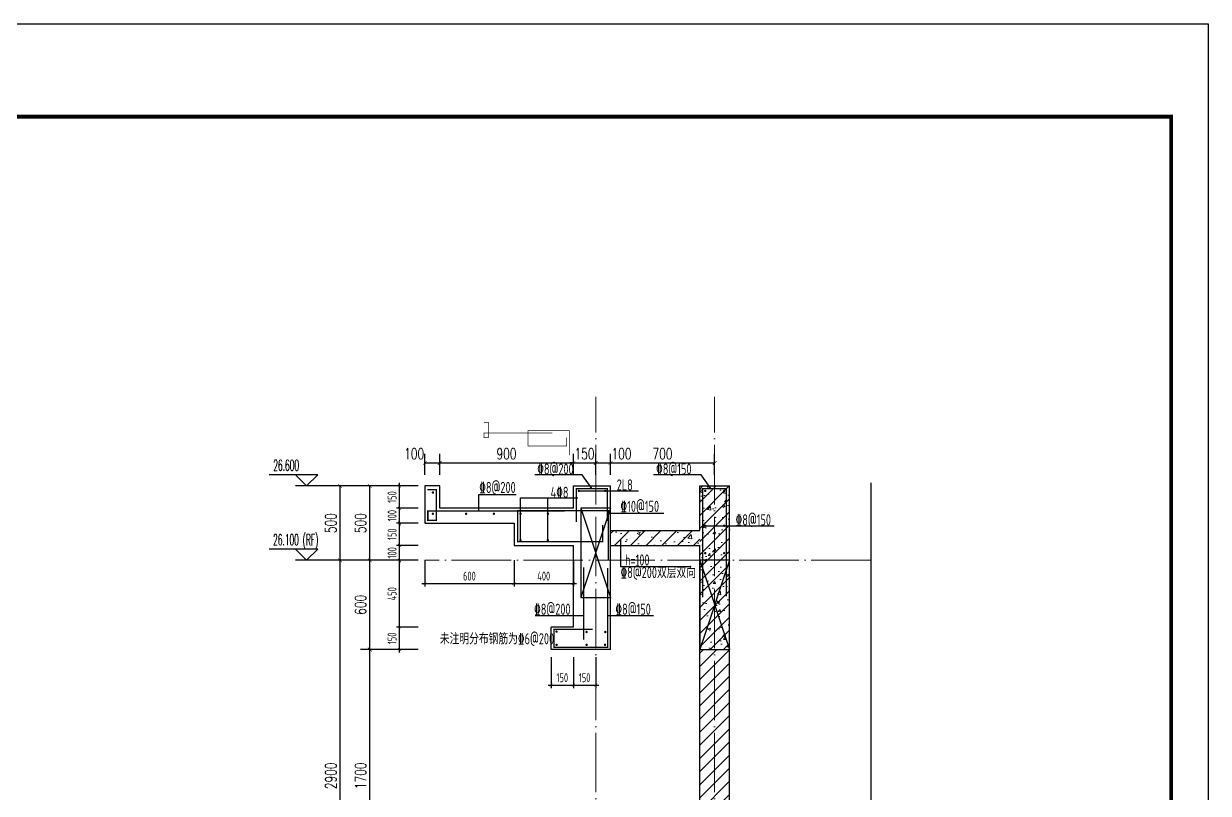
# Model space of a CAD drawing. Extents: x -668857 to 154266, y -275694 to 291306.
# Drawn here: x 29937 to 37907, y 162032 to 167207 of the extents above; entities that cross this region are included whole.
import ezdxf

# ---------------------------------------------------------------- set-up
doc = ezdxf.new("R2010")
doc.units = 0
doc.header["$LTSCALE"] = 1000
doc.linetypes.add('DOTE', pattern=[2.42, 2, -0.2, 0.02, -0.2])
doc.layers.get('0').update_dxf_attribs({"linetype": 'CONTINUOUS'})
doc.layers.get('DEFPOINTS').update_dxf_attribs({"linetype": 'CONTINUOUS'})
for name, color, linetype in [('DIM', 2, 'CONTINUOUS'), ('DIM_ELEV', 3, 'CONTINUOUS'), ('DIM_SYMB', 3, 'CONTINUOUS'), ('PUB_DIM', 3, 'CONTINUOUS'), ('PUB_TEXT', 2, 'CONTINUOUS'), ('REIN', 6, 'CONTINUOUS'), ('S-大样-砼线', 7, 'CONTINUOUS'), ('S-引出线', 40, 'CONTINUOUS'), ('TEXT', 2, 'CONTINUOUS'), ('WALL', 5, 'CONTINUOUS'), ('yichutu', 7, 'CONTINUOUS')]:
    doc.layers.add(name, color=color, linetype=linetype)
for name, color, linetype, lineweight in [('DOTE', 19, 'DOTE', 9), ('PUB_HATCH', 8, 'CONTINUOUS', 9), ('图框', 9, 'CONTINUOUS', 18)]:
    doc.layers.add(name, color=color, linetype=linetype, lineweight=lineweight)
doc.styles.add('_TCH_DIM', font='SIMPLEX.shx', dxfattribs={"width": 0.7, "bigfont": 'GBCBIG.shx'})
doc.styles.add('_TCH_DIM_T3', font='SIMPLEX', dxfattribs={"width": 0.705882, "bigfont": 'GBCBIG'})
doc.styles.add('TSSD_DIMENSION', font='Tssdeng.shx', dxfattribs={"width": 0.7, "bigfont": 'tssdchn.shx'})
doc.styles.add('TSSD_REIN', font='tssdeng.shx', dxfattribs={"width": 0.7, "height": 300, "bigfont": 'tssdchn.shx'})
doc.styles.add('w', font='tssdeng.shx', dxfattribs={"width": 0.8, "bigfont": 'tssdchn.shx'})
doc.dimstyles.new('_TCH_ARCH&&25', dxfattribs={"dimtxt": 74.375, "dimasz": 25, "dimexe": 62.5, "dimexo": 75, "dimgap": 25, "dimtad": 1, "dimdec": 0, "dimzin": 0, "dimdsep": 46, "dimtxsty": '_TCH_DIM_T3', "dimblk": 'ARCHTICK', "dimcen": 0.09, "dimclrt": 7, "dimazin": 0, "dimtfac": 1, "dimtdec": 0, "dimtix": 1, "dimtmove": 2, "dimatfit": 3, "dimldrblk": 'ARCHTICK', "dimfxl": 0, "dimtolj": 1, "dimtzin": 0, "dimarcsym": 0})
doc.dimstyles.new('TSSD_20_20', dxfattribs={"dimtxt": 60, "dimasz": 20, "dimexe": 20, "dimexo": 50, "dimgap": 20, "dimtad": 1, "dimdec": 0, "dimzin": 0, "dimdsep": 46, "dimtxsty": 'TSSD_DIMENSION', "dimblk": 'ARCHTICK', "dimblk1": 'ARCHTICK', "dimblk2": 'ARCHTICK', "dimcen": 0, "dimdle": 20, "dimclrt": 7, "dimadec": 0, "dimazin": 0, "dimtfac": 1, "dimtdec": 0, "dimtix": 1, "dimtmove": 2, "dimatfit": 3, "dimfxl": 0, "dimtolj": 1, "dimtzin": 0, "dimarcsym": 0})
pattern_1 = [(45, (-562273.49, 314642.066), (-44.194174, 44.194174), []), (50, (-562273.49, 314642.07), (179.315046, -15.688034), [18.75, -206.25]), (355, (-562273.49, 314642.07), (-34.687833, 188.048033), [15, -165]), (100.4514, (-562258.55, 314640.76), (144.627345, 172.359886), [15.93505, -175.28553]), (46.1842, (-562273.49, 314692.07), (266.81026, -41.37975), [28.125, -309.375]), (96.6356, (-562251.25, 314688.62), (233.66568, 243.52947), [23.90257, -262.92825]), (351.1842, (-562273.5, 314692.07), (233.66549, 243.52965), [22.5, -247.5]), (21, (-562248.49, 314679.57), (149.226763, -100.654723), [18.75, -206.25]), (326, (-562248.49, 314679.57), (60.828833, 181.28751), [15, -165]), (71.4514, (-562236.05, 314671.18), (210.055657, 80.632624), [15.93505, -175.28553]), (37.5, (-562273.49, 314642.066), (3.039964, 83.2234635), [0, -163, 0, -167.5, 0, -165.625]), (7.5, (-562273.49, 314642.07), (65.767384, 98.602928), [0, -95.5, 0, -159.25, 0, -63.125]), (327.5, (-562329.24, 314642.066), (133.455609, -5.638718), [0, -62.5, 0, -195, 0, -258.75]), (317.5, (-562354.24, 314642.07), (145.796542, 25.026246), [0, -81.25, 0, -129.5, 0, -183.75])]

# ---------------------------------------------------------------- blocks, each defined once
blk = doc.blocks.new('GFDDDDRG')
at = {"layer": '图框'}
blk.add_lwpolyline([(923310, -107437), (923310, -159999), (893610, -159999), (893610, -107437)], close=True, dxfattribs=at)
blk.add_lwpolyline([(923310, -107437), (923310, -159999), (893610, -159999), (893610, -107437)], close=True, dxfattribs=at)
at = {"layer": '图框', "const_width": 50}
blk.add_lwpolyline([(894110, -159499), (922810, -159499), (922810, -108687), (894110, -108687)], close=True, dxfattribs=at)
blk = doc.blocks.new('yct-1051-594-26275-14850-25-1002.0')
at = {"layer": 'yichutu', "color": 7}
blk.add_lwpolyline([(0, 0), (0, 14850), (26275, 14850), (26275, 0)], close=True, dxfattribs=at)
blk = doc.blocks.new('_ArchTick')
at = {"color": 0, "linetype": 'ByBlock', "const_width": 0.15}
blk.add_lwpolyline([(-0.5, -0.5), (0.5, 0.5)], dxfattribs=at)
blk = doc.blocks.new('*D2536')
at = {"layer": 'DEFPOINTS', "color": 0}
for p in [(33485.7, 162998.1), (33635.7, 162998.1), (33635.7, 162759.2)]:
    blk.add_point(p, dxfattribs=at)
at = {"layer": 'DIM', "color": 0, "lineweight": -2}
for p, q in [((33485.7, 162948.1), (33485.7, 162739.2)), ((33635.7, 162948.1), (33635.7, 162739.2)), ((33465.7, 162759.2), (33655.7, 162759.2))]:
    blk.add_line(p, q, dxfattribs=at)
at = {"layer": 'DIM', "color": 0, "lineweight": -2, "xscale": 20, "yscale": 20, "zscale": 20, "rotation": 180}
blk.add_blockref('_ArchTick', (33485.7, 162759.2), dxfattribs=at)
at = {"layer": 'DIM', "color": 0, "lineweight": -2, "xscale": 20, "yscale": 20, "zscale": 20}
blk.add_blockref('_ArchTick', (33635.7, 162759.2), dxfattribs=at)
at = {"layer": 'DIM', "color": 7, "insert": (33560.7, 162809.2), "char_height": 60, "attachment_point": 5, "style": 'TSSD_DIMENSION'}
blk.add_mtext('\\A1;150', dxfattribs=at)
blk = doc.blocks.new('*D2537')
at = {"layer": 'DEFPOINTS', "color": 0}
for p in [(33635.7, 162998.1), (33785.7, 162998.1), (33785.7, 162759.2)]:
    blk.add_point(p, dxfattribs=at)
at = {"layer": 'DIM', "color": 0, "lineweight": -2}
for p, q in [((33635.7, 162948.1), (33635.7, 162739.2)), ((33785.7, 162948.1), (33785.7, 162739.2)), ((33615.7, 162759.2), (33805.7, 162759.2))]:
    blk.add_line(p, q, dxfattribs=at)
at = {"layer": 'DIM', "color": 0, "lineweight": -2, "xscale": 20, "yscale": 20, "zscale": 20, "rotation": 180}
blk.add_blockref('_ArchTick', (33635.7, 162759.2), dxfattribs=at)
at = {"layer": 'DIM', "color": 0, "lineweight": -2, "xscale": 20, "yscale": 20, "zscale": 20}
blk.add_blockref('_ArchTick', (33785.7, 162759.2), dxfattribs=at)
at = {"layer": 'DIM', "color": 7, "insert": (33710.7, 162809.2), "char_height": 60, "attachment_point": 5, "style": 'TSSD_DIMENSION'}
blk.add_mtext('\\A1;150', dxfattribs=at)
blk = doc.blocks.new('*D2538')
at = {"layer": 'DEFPOINTS', "color": 0}
for p in [(32635.7, 163649), (33235.7, 163649), (33235.7, 163442.6)]:
    blk.add_point(p, dxfattribs=at)
at = {"layer": 'DIM', "color": 0, "lineweight": -2}
for p, q in [((32635.7, 163599), (32635.7, 163422.6)), ((33235.7, 163599), (33235.7, 163422.6)), ((32615.7, 163442.6), (33255.7, 163442.6))]:
    blk.add_line(p, q, dxfattribs=at)
at = {"layer": 'DIM', "color": 0, "lineweight": -2, "xscale": 20, "yscale": 20, "zscale": 20, "rotation": 180}
blk.add_blockref('_ArchTick', (32635.7, 163442.6), dxfattribs=at)
at = {"layer": 'DIM', "color": 0, "lineweight": -2, "xscale": 20, "yscale": 20, "zscale": 20}
blk.add_blockref('_ArchTick', (33235.7, 163442.6), dxfattribs=at)
at = {"layer": 'DIM', "color": 7, "insert": (32935.7, 163492.6), "char_height": 60, "attachment_point": 5, "style": 'TSSD_DIMENSION'}
blk.add_mtext('\\A1;600', dxfattribs=at)
blk = doc.blocks.new('*D2539')
at = {"layer": 'DEFPOINTS', "color": 0}
for p in [(33235.7, 163649), (33635.7, 163649), (33635.7, 163442.6)]:
    blk.add_point(p, dxfattribs=at)
at = {"layer": 'DIM', "color": 0, "lineweight": -2}
for p, q in [((33235.7, 163599), (33235.7, 163422.6)), ((33635.7, 163599), (33635.7, 163422.6)), ((33215.7, 163442.6), (33655.7, 163442.6))]:
    blk.add_line(p, q, dxfattribs=at)
at = {"layer": 'DIM', "color": 0, "lineweight": -2, "xscale": 20, "yscale": 20, "zscale": 20, "rotation": 180}
blk.add_blockref('_ArchTick', (33235.7, 163442.6), dxfattribs=at)
at = {"layer": 'DIM', "color": 0, "lineweight": -2, "xscale": 20, "yscale": 20, "zscale": 20}
blk.add_blockref('_ArchTick', (33635.7, 163442.6), dxfattribs=at)
at = {"layer": 'DIM', "color": 7, "insert": (33435.7, 163492.6), "char_height": 60, "attachment_point": 5, "style": 'TSSD_DIMENSION'}
blk.add_mtext('\\A1;400', dxfattribs=at)
blk = doc.blocks.new('*D3068')
at = {"layer": 'DEFPOINTS', "color": 0}
for p in [(32735.7, 164253.2), (32635.7, 164099), (32735.7, 164099)]:
    blk.add_point(p, dxfattribs=at)
at = {"layer": 'PUB_DIM', "color": 0, "lineweight": -2}
for p, q in [((32635.7, 164174), (32635.7, 164315.7)), ((32735.7, 164174), (32735.7, 164315.7)), ((32635.7, 164253.2), (32735.7, 164253.2))]:
    blk.add_line(p, q, dxfattribs=at)
at = {"layer": 'PUB_DIM', "color": 0, "lineweight": -2, "xscale": 25, "yscale": 25, "zscale": 25, "rotation": 180}
blk.add_blockref('_ArchTick', (32635.7, 164253.2), dxfattribs=at)
at = {"layer": 'PUB_DIM', "color": 0, "lineweight": -2, "xscale": 25, "yscale": 25, "zscale": 25}
blk.add_blockref('_ArchTick', (32735.7, 164253.2), dxfattribs=at)
at = {"layer": 'PUB_DIM', "color": 7, "insert": (32563.3, 164315.4), "char_height": 74.38, "attachment_point": 5, "style": '_TCH_DIM_T3'}
blk.add_mtext('\\A1;100', dxfattribs=at)
blk = doc.blocks.new('*D3069')
at = {"layer": 'DEFPOINTS', "color": 0}
for p in [(33635.7, 164253.2), (32735.7, 164099), (33635.7, 164099)]:
    blk.add_point(p, dxfattribs=at)
at = {"layer": 'PUB_DIM', "color": 0, "lineweight": -2}
for p, q in [((32735.7, 164174), (32735.7, 164315.7)), ((33635.7, 164174), (33635.7, 164315.7)), ((32735.7, 164253.2), (33635.7, 164253.2))]:
    blk.add_line(p, q, dxfattribs=at)
at = {"layer": 'PUB_DIM', "color": 0, "lineweight": -2, "xscale": 25, "yscale": 25, "zscale": 25, "rotation": 180}
blk.add_blockref('_ArchTick', (32735.7, 164253.2), dxfattribs=at)
at = {"layer": 'PUB_DIM', "color": 0, "lineweight": -2, "xscale": 25, "yscale": 25, "zscale": 25}
blk.add_blockref('_ArchTick', (33635.7, 164253.2), dxfattribs=at)
at = {"layer": 'PUB_DIM', "color": 7, "insert": (33185.7, 164315.4), "char_height": 74.38, "attachment_point": 5, "style": '_TCH_DIM_T3'}
blk.add_mtext('\\A1;900', dxfattribs=at)
blk = doc.blocks.new('*D3070')
at = {"layer": 'DEFPOINTS', "color": 0}
for p in [(33785.7, 164253.2), (33635.7, 164099), (33785.7, 164099)]:
    blk.add_point(p, dxfattribs=at)
at = {"layer": 'PUB_DIM', "color": 0, "lineweight": -2}
for p, q in [((33635.7, 164174), (33635.7, 164315.7)), ((33785.7, 164174), (33785.7, 164315.7)), ((33635.7, 164253.2), (33610.7, 164253.2)), ((33635.7, 164253.2), (33785.7, 164253.2)), ((33785.7, 164253.2), (33810.7, 164253.2))]:
    blk.add_line(p, q, dxfattribs=at)
at = {"layer": 'PUB_DIM', "color": 0, "lineweight": -2, "xscale": 25, "yscale": 25, "zscale": 25}
blk.add_blockref('_ArchTick', (33635.7, 164253.2), dxfattribs=at)
at = {"layer": 'PUB_DIM', "color": 0, "lineweight": -2, "xscale": 25, "yscale": 25, "zscale": 25, "rotation": 180}
blk.add_blockref('_ArchTick', (33785.7, 164253.2), dxfattribs=at)
at = {"layer": 'PUB_DIM', "color": 7, "insert": (33710.7, 164315.4), "char_height": 74.38, "attachment_point": 5, "style": '_TCH_DIM_T3'}
blk.add_mtext('\\A1;150', dxfattribs=at)
blk = doc.blocks.new('*D3071')
at = {"layer": 'DEFPOINTS', "color": 0}
for p in [(33885.7, 164253.2), (33785.7, 164099), (33885.7, 164099)]:
    blk.add_point(p, dxfattribs=at)
at = {"layer": 'PUB_DIM', "color": 0, "lineweight": -2}
for p, q in [((33785.7, 164174), (33785.7, 164315.7)), ((33885.7, 164174), (33885.7, 164315.7)), ((33785.7, 164253.2), (33885.7, 164253.2))]:
    blk.add_line(p, q, dxfattribs=at)
at = {"layer": 'PUB_DIM', "color": 0, "lineweight": -2, "xscale": 25, "yscale": 25, "zscale": 25, "rotation": 180}
blk.add_blockref('_ArchTick', (33785.7, 164253.2), dxfattribs=at)
at = {"layer": 'PUB_DIM', "color": 0, "lineweight": -2, "xscale": 25, "yscale": 25, "zscale": 25}
blk.add_blockref('_ArchTick', (33885.7, 164253.2), dxfattribs=at)
at = {"layer": 'PUB_DIM', "color": 7, "insert": (33958.1, 164315.4), "char_height": 74.38, "attachment_point": 5, "style": '_TCH_DIM_T3'}
blk.add_mtext('\\A1;100', dxfattribs=at)
blk = doc.blocks.new('*D3072')
at = {"layer": 'DEFPOINTS', "color": 0}
for p in [(34585.7, 164253.2), (33885.7, 164099), (34585.7, 164099)]:
    blk.add_point(p, dxfattribs=at)
at = {"layer": 'PUB_DIM', "color": 0, "lineweight": -2}
for p, q in [((33885.7, 164174), (33885.7, 164315.7)), ((34585.7, 164174), (34585.7, 164315.7)), ((33885.7, 164253.2), (34585.7, 164253.2))]:
    blk.add_line(p, q, dxfattribs=at)
at = {"layer": 'PUB_DIM', "color": 0, "lineweight": -2, "xscale": 25, "yscale": 25, "zscale": 25, "rotation": 180}
blk.add_blockref('_ArchTick', (33885.7, 164253.2), dxfattribs=at)
at = {"layer": 'PUB_DIM', "color": 0, "lineweight": -2, "xscale": 25, "yscale": 25, "zscale": 25}
blk.add_blockref('_ArchTick', (34585.7, 164253.2), dxfattribs=at)
at = {"layer": 'PUB_DIM', "color": 7, "insert": (34235.7, 164315.4), "char_height": 74.38, "attachment_point": 5, "style": '_TCH_DIM_T3'}
blk.add_mtext('\\A1;700', dxfattribs=at)
blk = doc.blocks.new('*D3073')
at = {"layer": 'DEFPOINTS', "color": 0}
for p in [(32465.5, 163849), (32640.1, 163849), (32640.1, 163699)]:
    blk.add_point(p, dxfattribs=at)
at = {"layer": 'DIM', "color": 0, "lineweight": -2}
for p, q in [((32465.5, 163679), (32465.5, 163869)), ((32590.1, 163849), (32445.5, 163849)), ((32590.1, 163699), (32445.5, 163699))]:
    blk.add_line(p, q, dxfattribs=at)
at = {"layer": 'DIM', "color": 0, "lineweight": -2, "xscale": 20, "yscale": 20, "zscale": 20}
for p, rotation in [((32465.5, 163849), 90), ((32465.5, 163699), 270)]:
    blk.add_blockref('_ArchTick', p, dxfattribs=dict(at, rotation=rotation))
at = {"layer": 'DIM', "color": 7, "insert": (32415.5, 163774), "char_height": 60, "attachment_point": 5, "rotation": 90, "style": 'TSSD_DIMENSION'}
blk.add_mtext('\\A1;150', dxfattribs=at)
blk = doc.blocks.new('*D3074')
at = {"layer": 'DEFPOINTS', "color": 0}
for p in [(32465.5, 163699), (32640.1, 163699), (32640.1, 163599)]:
    blk.add_point(p, dxfattribs=at)
at = {"layer": 'DIM', "color": 0, "lineweight": -2}
for p, q in [((32465.5, 163699), (32465.5, 163719)), ((32590.1, 163699), (32445.5, 163699)), ((32465.5, 163599), (32465.5, 163699)), ((32590.1, 163599), (32445.5, 163599)), ((32465.5, 163599), (32465.5, 163579))]:
    blk.add_line(p, q, dxfattribs=at)
at = {"layer": 'DIM', "color": 0, "lineweight": -2, "xscale": 20, "yscale": 20, "zscale": 20}
for p, rotation in [((32465.5, 163699), 270), ((32465.5, 163599), 90)]:
    blk.add_blockref('_ArchTick', p, dxfattribs=dict(at, rotation=rotation))
at = {"layer": 'DIM', "color": 7, "insert": (32415.5, 163649), "char_height": 60, "attachment_point": 5, "rotation": 90, "style": 'TSSD_DIMENSION'}
blk.add_mtext('\\A1;100', dxfattribs=at)
blk = doc.blocks.new('*D3075')
at = {"layer": 'DEFPOINTS', "color": 0}
for p in [(32465.5, 163599), (32640.1, 163599), (32640.1, 163149)]:
    blk.add_point(p, dxfattribs=at)
at = {"layer": 'DIM', "color": 0, "lineweight": -2}
for p, q in [((32590.1, 163599), (32445.5, 163599)), ((32465.5, 163129), (32465.5, 163619)), ((32590.1, 163149), (32445.5, 163149))]:
    blk.add_line(p, q, dxfattribs=at)
at = {"layer": 'DIM', "color": 0, "lineweight": -2, "xscale": 20, "yscale": 20, "zscale": 20}
for p, rotation in [((32465.5, 163599), 90), ((32465.5, 163149), 270)]:
    blk.add_blockref('_ArchTick', p, dxfattribs=dict(at, rotation=rotation))
at = {"layer": 'DIM', "color": 7, "insert": (32415.5, 163374), "char_height": 60, "attachment_point": 5, "rotation": 90, "style": 'TSSD_DIMENSION'}
blk.add_mtext('\\A1;450', dxfattribs=at)
blk = doc.blocks.new('*D3076')
at = {"layer": 'DEFPOINTS', "color": 0}
for p in [(32465.5, 163149), (32640.1, 163149), (32640.1, 162999)]:
    blk.add_point(p, dxfattribs=at)
at = {"layer": 'DIM', "color": 0, "lineweight": -2}
for p, q in [((32590.1, 163149), (32445.5, 163149)), ((32465.5, 162979), (32465.5, 163169)), ((32590.1, 162999), (32445.5, 162999))]:
    blk.add_line(p, q, dxfattribs=at)
at = {"layer": 'DIM', "color": 0, "lineweight": -2, "xscale": 20, "yscale": 20, "zscale": 20}
for p, rotation in [((32465.5, 163149), 90), ((32465.5, 162999), 270)]:
    blk.add_blockref('_ArchTick', p, dxfattribs=dict(at, rotation=rotation))
at = {"layer": 'DIM', "color": 7, "insert": (32415.5, 163074), "char_height": 60, "attachment_point": 5, "rotation": 90, "style": 'TSSD_DIMENSION'}
blk.add_mtext('\\A1;150', dxfattribs=at)
blk = doc.blocks.new('*D3102')
at = {"layer": 'DEFPOINTS', "color": 0}
for p in [(32265.5, 162999), (32565.5, 162999), (32565.5, 161299)]:
    blk.add_point(p, dxfattribs=at)
at = {"layer": 'PUB_DIM', "color": 0, "lineweight": -2}
for p, q in [((32490.5, 162999), (32203, 162999)), ((32265.5, 161299), (32265.5, 162999)), ((32490.5, 161299), (32203, 161299))]:
    blk.add_line(p, q, dxfattribs=at)
at = {"layer": 'PUB_DIM', "color": 0, "lineweight": -2, "xscale": 25, "yscale": 25, "zscale": 25}
for p, rotation in [((32265.5, 162999), 90), ((32265.5, 161299), 270)]:
    blk.add_blockref('_ArchTick', p, dxfattribs=dict(at, rotation=rotation))
at = {"layer": 'PUB_DIM', "color": 7, "insert": (32203.3, 162149), "char_height": 74.38, "attachment_point": 5, "rotation": 90, "style": '_TCH_DIM_T3'}
blk.add_mtext('\\A1;1700', dxfattribs=at)
blk = doc.blocks.new('*D3103')
at = {"layer": 'DEFPOINTS', "color": 0}
for p in [(32265.5, 163599), (32565.5, 163599), (32565.5, 162999)]:
    blk.add_point(p, dxfattribs=at)
at = {"layer": 'PUB_DIM', "color": 0, "lineweight": -2}
for p, q in [((32490.5, 163599), (32203, 163599)), ((32265.5, 162999), (32265.5, 163599)), ((32490.5, 162999), (32203, 162999))]:
    blk.add_line(p, q, dxfattribs=at)
at = {"layer": 'PUB_DIM', "color": 0, "lineweight": -2, "xscale": 25, "yscale": 25, "zscale": 25}
for p, rotation in [((32265.5, 163599), 90), ((32265.5, 162999), 270)]:
    blk.add_blockref('_ArchTick', p, dxfattribs=dict(at, rotation=rotation))
at = {"layer": 'PUB_DIM', "color": 7, "insert": (32203.3, 163299), "char_height": 74.38, "attachment_point": 5, "rotation": 90, "style": '_TCH_DIM_T3'}
blk.add_mtext('\\A1;600', dxfattribs=at)
blk = doc.blocks.new('*D3104')
at = {"layer": 'DEFPOINTS', "color": 0}
for p in [(32265.5, 164099), (32565.5, 164099), (32565.5, 163599)]:
    blk.add_point(p, dxfattribs=at)
at = {"layer": 'PUB_DIM', "color": 0, "lineweight": -2}
for p, q in [((32490.5, 164099), (32203, 164099)), ((32265.5, 163599), (32265.5, 164099)), ((32490.5, 163599), (32203, 163599))]:
    blk.add_line(p, q, dxfattribs=at)
at = {"layer": 'PUB_DIM', "color": 0, "lineweight": -2, "xscale": 25, "yscale": 25, "zscale": 25}
for p, rotation in [((32265.5, 164099), 90), ((32265.5, 163599), 270)]:
    blk.add_blockref('_ArchTick', p, dxfattribs=dict(at, rotation=rotation))
at = {"layer": 'PUB_DIM', "color": 7, "insert": (32203.3, 163849), "char_height": 74.38, "attachment_point": 5, "rotation": 90, "style": '_TCH_DIM_T3'}
blk.add_mtext('\\A1;500', dxfattribs=at)
blk = doc.blocks.new('*D3111')
at = {"layer": 'DEFPOINTS', "color": 0}
for p in [(32065.5, 163599), (32565.5, 163599), (32565.5, 160699)]:
    blk.add_point(p, dxfattribs=at)
at = {"layer": 'PUB_DIM', "color": 0, "lineweight": -2}
for p, q in [((32490.5, 163599), (32003, 163599)), ((32065.5, 160699), (32065.5, 163599)), ((32490.5, 160699), (32003, 160699))]:
    blk.add_line(p, q, dxfattribs=at)
at = {"layer": 'PUB_DIM', "color": 0, "lineweight": -2, "xscale": 25, "yscale": 25, "zscale": 25}
for p, rotation in [((32065.5, 163599), 90), ((32065.5, 160699), 270)]:
    blk.add_blockref('_ArchTick', p, dxfattribs=dict(at, rotation=rotation))
at = {"layer": 'PUB_DIM', "color": 7, "insert": (32003.3, 162149), "char_height": 74.38, "attachment_point": 5, "rotation": 90, "style": '_TCH_DIM_T3'}
blk.add_mtext('\\A1;2900', dxfattribs=at)
blk = doc.blocks.new('*D3112')
at = {"layer": 'DEFPOINTS', "color": 0}
for p in [(32065.5, 164099), (32565.5, 164099), (32565.5, 163599)]:
    blk.add_point(p, dxfattribs=at)
at = {"layer": 'PUB_DIM', "color": 0, "lineweight": -2}
for p, q in [((32490.5, 164099), (32003, 164099)), ((32065.5, 163599), (32065.5, 164099)), ((32490.5, 163599), (32003, 163599))]:
    blk.add_line(p, q, dxfattribs=at)
at = {"layer": 'PUB_DIM', "color": 0, "lineweight": -2, "xscale": 25, "yscale": 25, "zscale": 25}
for p, rotation in [((32065.5, 164099), 90), ((32065.5, 163599), 270)]:
    blk.add_blockref('_ArchTick', p, dxfattribs=dict(at, rotation=rotation))
at = {"layer": 'PUB_DIM', "color": 7, "insert": (32003.3, 163849), "char_height": 74.38, "attachment_point": 5, "rotation": 90, "style": '_TCH_DIM_T3'}
blk.add_mtext('\\A1;500', dxfattribs=at)
blk = doc.blocks.new('*D3432')
at = {"layer": 'DEFPOINTS', "color": 0}
for p in [(32465.5, 164099), (32640.1, 164099), (32640.1, 163949)]:
    blk.add_point(p, dxfattribs=at)
at = {"layer": 'DIM', "color": 0, "lineweight": -2}
for p, q in [((32465.5, 163929), (32465.5, 164119)), ((32590.1, 164099), (32445.5, 164099)), ((32590.1, 163949), (32445.5, 163949))]:
    blk.add_line(p, q, dxfattribs=at)
at = {"layer": 'DIM', "color": 0, "lineweight": -2, "xscale": 20, "yscale": 20, "zscale": 20}
for p, rotation in [((32465.5, 164099), 90), ((32465.5, 163949), 270)]:
    blk.add_blockref('_ArchTick', p, dxfattribs=dict(at, rotation=rotation))
at = {"layer": 'DIM', "color": 7, "insert": (32415.5, 164024), "char_height": 60, "attachment_point": 5, "rotation": 90, "style": 'TSSD_DIMENSION'}
blk.add_mtext('\\A1;150', dxfattribs=at)
blk = doc.blocks.new('*D3433')
at = {"layer": 'DEFPOINTS', "color": 0}
for p in [(32465.5, 163949), (32640.1, 163949), (32640.1, 163849)]:
    blk.add_point(p, dxfattribs=at)
at = {"layer": 'DIM', "color": 0, "lineweight": -2}
for p, q in [((32590.1, 163949), (32445.5, 163949)), ((32465.5, 163949), (32465.5, 163969)), ((32465.5, 163849), (32465.5, 163949)), ((32590.1, 163849), (32445.5, 163849)), ((32465.5, 163849), (32465.5, 163829))]:
    blk.add_line(p, q, dxfattribs=at)
at = {"layer": 'DIM', "color": 0, "lineweight": -2, "xscale": 20, "yscale": 20, "zscale": 20}
for p, rotation in [((32465.5, 163949), 270), ((32465.5, 163849), 90)]:
    blk.add_blockref('_ArchTick', p, dxfattribs=dict(at, rotation=rotation))
at = {"layer": 'DIM', "color": 7, "insert": (32415.5, 163899), "char_height": 60, "attachment_point": 5, "rotation": 90, "style": 'TSSD_DIMENSION'}
blk.add_mtext('\\A1;100', dxfattribs=at)
blk = doc.blocks.new('20210901.10402979')
at = {"layer": 'REIN', "const_width": 9}
blk.add_lwpolyline([(206229.2, -26244.2), (206229.2, -26020.2), (206439.1, -26020.2), (206439.1, -26238.3)], dxfattribs=at)
at = {"layer": 'REIN', "const_width": 8}
for points in [[(206242.7, -26035.3, 1), (206250.7, -26035.3, 1)], [(206420.2, -26035.3, 1), (206428.2, -26035.3, 1)]]:
    blk.add_lwpolyline(points, format="xyb", close=True, dxfattribs=at)
at = {"layer": 'S-引出线'}
for p, q in [((206269.7, -25928), (205949.6, -25928)), ((206333.9, -26020.2), (206269.7, -25928)), ((206246.7, -26035.3), (206648.4, -26035.3))]:
    blk.add_line(p, q, dxfattribs=at)
at = {"layer": 'TEXT', "color": 1, "style": 'w', "width": 0.7}
blk.add_text('%%1328@200', height=75, rotation=0, dxfattribs=at).set_placement((205966.5, -25925.8))
at = {"layer": 'TEXT', "style": 'w', "width": 0.7}
blk.add_text('2L8', height=75, rotation=0, dxfattribs=at).set_placement((206501.2, -26032.9))
blk = doc.blocks.new('20210901.12340986')
at = {"layer": 'S-大样-砼线'}
for p, q in [((205949.6, -25644.2), (206149.6, -26244.2)), ((206149.6, -25644.2), (205949.6, -26244.2))]:
    blk.add_line(p, q, dxfattribs=at)
blk.add_lwpolyline([(206149.6, -25644.2), (205949.6, -25644.2), (205949.6, -26244.2), (206149.6, -26244.2)], close=True, dxfattribs=at)
blk = doc.blocks.new('20210901.12350843')
at = {"layer": 'REIN', "const_width": 9}
blk.add_lwpolyline([(206279.2, -26244.2), (206279.2, -25513.5), (206439.1, -25513.5), (206439.1, -26238.3)], dxfattribs=at)
at = {"layer": 'REIN', "const_width": 8}
for points in [[(206292.7, -25528.5, 1), (206300.7, -25528.5, 1)], [(206420.2, -25528.5, 1), (206428.2, -25528.5, 1)], [(206292.7, -25763, 1), (206300.7, -25763, 1)], [(206420.2, -25763, 1), (206428.2, -25763, 1)], [(206292.7, -25947.5, 1), (206300.7, -25947.5, 1)], [(206420.2, -25947.5, 1), (206428.2, -25947.5, 1)]]:
    blk.add_lwpolyline(points, format="xyb", close=True, dxfattribs=at)
at = {"layer": 'S-引出线'}
for p, q in [((206269.7, -25421.2), (205949.6, -25421.2)), ((206333.9, -25513.5), (206269.7, -25421.2)), ((206296.7, -25763), (206760.6, -25763))]:
    blk.add_line(p, q, dxfattribs=at)
at = {"layer": 'TEXT', "color": 1, "style": 'w', "width": 0.7}
for p in [(205966.5, -25419), (206501.2, -25760.7)]:
    blk.add_text('%%1328@150', height=75, rotation=0, dxfattribs=at).set_placement(p)

msp = doc.modelspace()

# ---------------------------------------------------------------- hatches: boundary and pattern name
at = {"layer": 'PUB_HATCH'}
h = msp.add_hatch(dxfattribs=at)
h.set_pattern_fill('钢筋混凝土', color=256, scale=25, style=0)
h.set_pattern_definition(pattern_1)
h.paths.add_polyline_path([(34552.37, 163799.03), (34685.71, 163799.03), (34685.71, 164099.03), (34485.71, 164099.03), (34485.71, 163799.03)])
h = msp.add_hatch(dxfattribs=at)
h.set_pattern_fill('钢筋混凝土', color=256, scale=30, style=0)
h.set_pattern_definition([(45, (-562273.49, 314642.066), (-53.033009, 53.033009), []), (50, (-562273.49, 314642.07), (215.178055, -18.82564), [22.5, -247.5]), (355, (-562273.49, 314642.07), (-41.6254, 225.65764), [18, -198]), (100.4514, (-562255.56, 314640.5), (173.552815, 206.83186), [19.12206, -210.34263]), (46.1842, (-562273.5, 314702.07), (320.17231, -49.6557), [33.75, -371.25]), (96.6356, (-562246.8, 314697.93), (280.39881, 292.23536), [28.68309, -315.5139]), (351.1842, (-562273.5, 314702.07), (280.39858, 292.23558), [27, -297]), (21, (-562243.49, 314687.07), (179.072116, -120.785667), [22.5, -247.5]), (326, (-562243.49, 314687.07), (72.9946, 217.54501), [18, -198]), (71.4514, (-562228.57, 314677), (252.06679, 96.75915), [19.12206, -210.34263]), (37.5, (-562273.49, 314642.066), (3.647957, 99.868156), [0, -195.6, 0, -201, 0, -198.75]), (7.5, (-562273.49, 314642.07), (78.920861, 118.323514), [0, -114.6, 0, -191.1, 0, -75.75]), (327.5, (-562340.39, 314642.07), (160.146731, -6.766462), [0, -75, 0, -234, 0, -310.5]), (317.5, (-562370.39, 314642.07), (174.95585, 30.031495), [0, -97.5, 0, -155.4, 0, -220.5])])
h.paths.add_polyline_path([(33885.71, 163799.03), (33885.71, 163699.03), (34485.71, 163699.03), (34485.71, 163765.7), (34485.71, 163799.03)])
h = msp.add_hatch(dxfattribs=at)
h.set_pattern_fill('钢筋混凝土', color=256, scale=25, style=0)
h.set_pattern_definition(pattern_1)
h.paths.add_polyline_path([(34685.71, 162999.03), (34685.71, 163799.03), (34552.37, 163799.03), (34485.71, 163799.03), (34485.71, 162999.03)])
h = msp.add_hatch(dxfattribs=at)
h.set_pattern_fill('普通砖', color=256, scale=25, style=0)
h.set_pattern_definition([(45, (-562273.49, 314686.944), (-44.1941915, 44.1941915), [])])
h.paths.add_polyline_path([(34685.71, 160814.03), (34685.71, 162999.03), (34485.71, 162999.03), (34485.71, 160814.03)])

# ---------------------------------------------------------------- linework, layer by layer
at = {"layer": 'DIM_ELEV'}
for p, q in [((31915.51, 164174.03), (31587.51, 164174.03)), ((31840.51, 164099.03), (31765.51, 164174.03)), ((31840.51, 164099.03), (31915.51, 164174.03)), ((32265.51, 164099.03), (31765.51, 164099.03)), ((31915.51, 163674.03), (31587.51, 163674.03)), ((31840.51, 163599.03), (31765.51, 163674.03)), ((31840.51, 163599.03), (31915.51, 163674.03)), ((32265.51, 163599.03), (31765.51, 163599.03))]:
    msp.add_line(p, q, dxfattribs=at)
at = {"layer": 'DIM_SYMB'}
msp.add_lwpolyline([(35635.71, 164119.03), (35635.71, 154487.16), (35688.21, 154468.05), (35583.21, 154449.54), (35635.71, 154430.91), (35635.71, 144799.03)], dxfattribs=at)
at = {"layer": 'DOTE', "color": 1, "linetype": 'DOTE', "ltscale": 0.2}
for p, q in [((33785.71, 145099.03), (33785.71, 164699.03)), ((34585.71, 145099.03), (34585.71, 164699.03)), ((35635.71, 163599.03), (32635.51, 163599.03))]:
    msp.add_line(p, q, dxfattribs=at)
at = {"layer": 'REIN'}
for points in [[(33033.54, 164527.05, 4.5, 4.5, 0), (33063.81, 164527.05, 4.5, 4.5, 0), (33063.81, 164423.91, 4.5, 4.5, 0), (33034.69, 164423.91, 4.5, 4.5, 0), (33034.69, 164454.99, 4.5, 4.5, 0), (33494.62, 164454.99, 4.5, 4.5, 0)], [(32653.65, 164074.57, 9, 9, 0), (32714.19, 164074.57, 9, 9, 0), (32714.19, 163868.29, 9, 9, 0), (32655.95, 163868.29, 9, 9, 0), (32655.95, 163930.45, 9, 9, 0), (33575.82, 163930.45, 9, 9, 0)], [(33764.66, 163133.72, 9, 9, 0), (33505.54, 163133.72, 9, 9, 0), (33505.54, 163013.18, 9, 9, 0), (33865.74, 163013.18, 9, 9, 0), (33865.74, 163548.03, 9, 9, 0)], [(33703.76, 163550.94, 9, 9, 0), (33703.76, 163065.84, 9, 9, 0)]]:
    msp.add_lwpolyline(points, format="xyseb", dxfattribs=at)
for points, const_width in [([(33608.62, 164305.04), (33608.62, 164471.27), (33329.44, 164471.27), (33329.44, 164367.09), (33589.59, 164367.09), (33589.59, 164423.44)], 4.5), ([(33869.59, 163599.03), (33869.59, 163931.5), (33261.23, 163931.5), (33261.23, 163723.13), (33831.52, 163723.13), (33831.52, 163835.83)], 9)]:
    msp.add_lwpolyline(points, dxfattribs=dict(at, const_width=const_width))
at = {"layer": 'REIN', "const_width": 8}
for points in [[(32686.12, 164054.35, 1), (32694.12, 164054.35, 1)], [(32686.12, 163911.9, 1), (32694.12, 163911.9, 1)], [(32909.16, 163911.9, 1), (32917.16, 163911.9, 1)], [(33096.59, 163911.9, 1), (33104.59, 163911.9, 1)], [(33275.52, 163911.9, 1), (33283.52, 163911.9, 1)], [(33460.3, 163911.9, 1), (33468.3, 163911.9, 1)], [(33275.11, 163734.45, 1), (33283.11, 163734.45, 1)], [(33459.17, 163734.45, 1), (33467.17, 163734.45, 1)], [(33518.2, 163119.3, 1), (33526.2, 163119.3, 1)], [(33720.15, 163116.64, 1), (33728.15, 163116.64, 1)], [(33846.23, 163116.64, 1), (33854.23, 163116.64, 1)], [(33518.2, 163030.46, 1), (33526.2, 163030.46, 1)], [(33720.15, 163030.46, 1), (33728.15, 163030.46, 1)], [(33843.87, 163030.46, 1), (33851.87, 163030.46, 1)]]:
    msp.add_lwpolyline(points, format="xyb", close=True, dxfattribs=at)
at = {"layer": 'S-大样-砼线'}
for p, q in [((33685.7, 163949.03), (33885.7, 163349.03)), ((33885.71, 163949.03), (33685.71, 163349.03))]:
    msp.add_line(p, q, dxfattribs=at)
msp.add_lwpolyline([(33885.7, 163949.03), (33685.7, 163949.03), (33685.7, 163349.03), (33885.7, 163349.03)], close=True, dxfattribs=at)
at = {"layer": 'S-引出线'}
for p, q in [((32998.55, 163930.45), (32998.55, 164042.21)), ((32998.55, 164042.21), (33249.97, 164042.21)), ((33279.11, 163734.45), (33279.11, 164019.21)), ((33279.11, 164019.21), (33664.72, 164019.21)), ((33463.17, 163734.45), (33463.17, 164019.21)), ((33377.9, 163227.12), (33703.76, 163227.12)), ((33865.74, 163227.12), (34173.49, 163227.12))]:
    msp.add_line(p, q, dxfattribs=at)
msp.add_lwpolyline([(33869.59, 163916.73), (34242.89, 163916.73)], dxfattribs=at)
at = {"layer": 'TEXT'}
msp.add_lwpolyline([(33952.82, 163742.88), (33952.82, 163557.4), (34422.63, 163557.4)], dxfattribs=at)
at = {"layer": 'WALL'}
for p, q in [((32735.71, 164099.03), (32635.71, 164099.03)), ((32635.71, 164099.03), (32635.71, 163849.03)), ((32735.71, 163949.03), (32735.71, 164099.03)), ((33635.71, 163949.03), (33635.71, 164099.03)), ((33635.71, 164099.03), (33885.71, 164099.03)), ((33885.71, 163949.03), (33885.71, 164099.03)), ((34485.71, 163799.03), (34485.71, 164099.03)), ((34485.71, 164099.03), (34685.71, 164099.03)), ((34685.71, 163799.03), (34685.71, 164099.03)), ((33635.71, 163949.03), (32735.71, 163949.03)), ((33885.71, 163799.03), (33885.71, 163949.03)), ((32635.71, 163849.03), (33235.71, 163849.03)), ((33235.71, 163849.03), (33235.71, 163699.03)), ((33885.71, 163799.03), (34485.71, 163799.03)), ((34685.71, 162999.03), (34685.71, 163799.03)), ((33235.71, 163699.03), (33635.71, 163699.03)), ((33635.71, 163149.03), (33635.71, 163699.03)), ((33885.71, 163149.03), (33885.71, 163699.03)), ((33885.71, 163699.03), (34485.71, 163699.03)), ((34485.71, 162999.03), (34485.71, 163699.03)), ((33635.71, 163149.03), (33485.71, 163149.03)), ((33485.71, 162999.03), (33485.71, 163149.03)), ((33885.71, 162999.03), (33885.71, 163149.03)), ((33785.71, 162999.03), (33485.71, 162999.03)), ((33885.71, 162999.03), (33785.71, 162999.03)), ((34485.71, 160814.03), (34485.71, 162999.03)), ((34485.71, 162999.03), (34685.71, 162999.03)), ((34685.71, 160814.03), (34685.71, 162999.03))]:
    msp.add_line(p, q, dxfattribs=at)

# ---------------------------------------------------------------- block references
at = {"xscale": 0.5, "yscale": 0.5, "zscale": 0.5}
msp.add_blockref('GFDDDDRG', (-423747.88, 220925.54), dxfattribs=at)
at = {"layer": 'PUB_DIM'}
for name, p in [('20210901.10402979', (-172574.54, 190100.89)), ('20210901.12350843', (-171774.54, 189594.15)), ('20210901.12340986', (-171463.87, 189243.2))]:
    msp.add_blockref(name, p, dxfattribs=at)
at = {"layer": 'yichutu', "rotation": 270}
msp.add_blockref('yct-1051-594-26275-14850-25-1002.0', (23057.01, 167207.06), dxfattribs=at)

# ---------------------------------------------------------------- texts
at = {"layer": 'PUB_TEXT', "style": '_TCH_DIM', "width": 0.494118}
for s, p in [('26.600', (31616.41, 164200.28)), ('(RF)', (31813.76, 163699.06)), ('26.100', (31615.01, 163700.28))]:
    msp.add_text(s, height=74.375, dxfattribs=at).set_placement(p)
at = {"layer": 'TEXT', "style": 'TSSD_REIN', "width": 0.7}
for s, p in [('%%1328@200', (33001.73, 164051.35)), ('4%%1328', (33481.85, 164018.1)), ('%%13210@150', (33952.11, 163924.13)), ('h=100', (33982.74, 163563.43)), ('%%1328@200双层双向', (33952.32, 163479.19)), ('%%1328@200', (33371.04, 163232.32)), ('%%1328@150', (33917.93, 163232.32)), ('未注明分布钢筋为%%1326@200', (32737.07, 163033.69))]:
    msp.add_text(s, height=75, rotation=0, dxfattribs=at).set_placement(p)

# ---------------------------------------------------------------- dimensions: what is measured, and where the dimension line sits
at = {"layer": 'DIM'}
for p1, p2, distance, picture, middle in [((32640.12, 163949.03), (32640.12, 164099.03), 174.61, '*D3432', (32415.51, 164024.03)), ((32640.12, 163849.03), (32640.12, 163949.03), 174.61, '*D3433', (32415.51, 163899.03)), ((32640.12, 163699.03), (32640.12, 163849.03), 174.61, '*D3073', (32415.51, 163774.03)), ((32640.12, 163599.03), (32640.12, 163699.03), 174.61, '*D3074', (32415.51, 163649.03)), ((32635.71, 163649.03), (33235.71, 163649.03), -206.45, '*D2538', (32935.71, 163492.58)), ((33235.71, 163649.03), (33635.71, 163649.03), -206.45, '*D2539', (33435.71, 163492.58)), ((32640.12, 163149.03), (32640.12, 163599.03), 174.61, '*D3075', (32415.51, 163374.03)), ((32640.12, 162999.03), (32640.12, 163149.03), 174.61, '*D3076', (32415.51, 163074.03)), ((33485.71, 162998.07), (33635.71, 162998.07), -238.91, '*D2536', (33560.71, 162809.16)), ((33635.71, 162998.07), (33785.71, 162998.07), -238.91, '*D2537', (33710.71, 162809.16))]:
    dim = msp.add_aligned_dim(p1=p1, p2=p2, distance=distance, dimstyle='TSSD_20_20', dxfattribs=at)
    dim.commit()
    dim.dimension.update_dxf_attribs({"geometry": picture, "text_midpoint": middle})
at = {"layer": 'PUB_DIM'}
for base, p1, p2, picture, middle in [((32735.71, 164253.19), (32635.71, 164099.03), (32735.71, 164099.03), '*D3068', (32563.29, 164315.38)), ((33885.71, 164253.19), (33785.71, 164099.03), (33885.71, 164099.03), '*D3071', (33958.12, 164315.38))]:
    dim = msp.add_linear_dim(base=base, p1=p1, p2=p2, angle=360, dimstyle='_TCH_ARCH&&25', dxfattribs=at)
    dim.commit()
    dim.dimension.update_dxf_attribs({"geometry": picture, "text_midpoint": middle, "dimtype": 161})
for p1, p2, distance, picture, middle in [((32735.71, 164099.03), (33635.71, 164099.03), 154.16, '*D3069', (33185.71, 164315.38)), ((33635.71, 164099.03), (33785.71, 164099.03), 154.16, '*D3070', (33710.71, 164315.38)), ((33885.71, 164099.03), (34585.71, 164099.03), 154.16, '*D3072', (34235.71, 164315.38)), ((32565.51, 163599.03), (32565.51, 164099.03), 500, '*D3112', (32003.33, 163849.03)), ((32565.51, 163599.03), (32565.51, 164099.03), 300, '*D3104', (32203.33, 163849.03)), ((32565.51, 160699.03), (32565.51, 163599.03), 500, '*D3111', (32003.33, 162149.03)), ((32565.51, 162999.03), (32565.51, 163599.03), 300, '*D3103', (32203.33, 163299.03)), ((32565.51, 161299.03), (32565.51, 162999.03), 300, '*D3102', (32203.33, 162149.03))]:
    dim = msp.add_aligned_dim(p1=p1, p2=p2, distance=distance, dimstyle='_TCH_ARCH&&25', dxfattribs=at)
    dim.commit()
    dim.dimension.update_dxf_attribs({"geometry": picture, "text_midpoint": middle})

doc.saveas('drawing.dxf')
